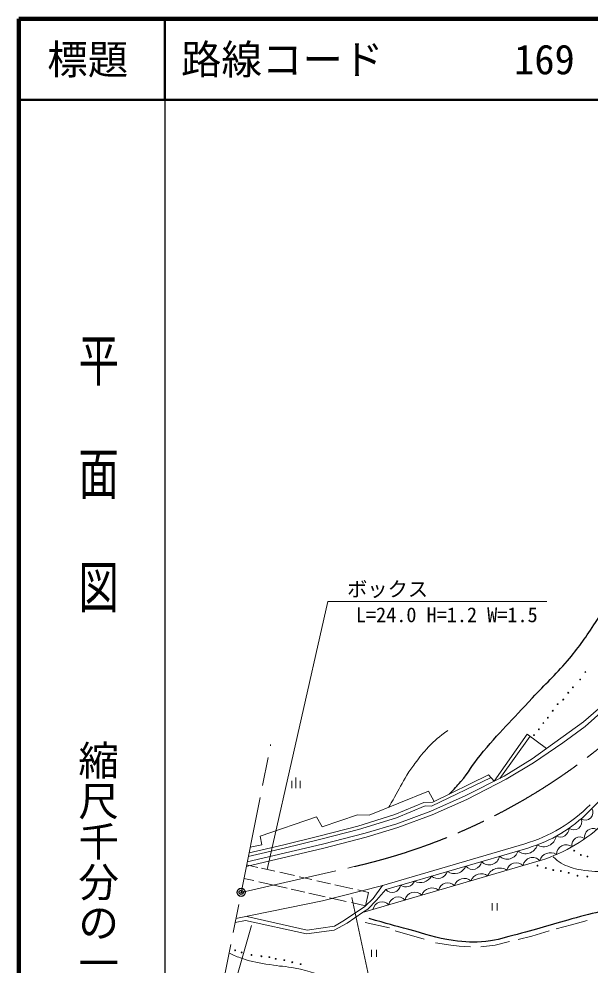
# Model space of a CAD drawing. Units: millimetres, scale not verified. Extents: x 40000 to 680000, y 20000 to 380000.
# Drawn here: x 40000 to 110514, y 263234 to 380000 of the extents above; entities that cross this region are included whole.
import ezdxf
from ezdxf.enums import TextEntityAlignment as Align

# ---------------------------------------------------------------- set-up
doc = ezdxf.new("R2010")
doc.units = ezdxf.units.MM
doc.header["$LTSCALE"] = 1000
doc.header["$PDMODE"] = 32
doc.header["$PDSIZE"] = 500
doc.linetypes.add('CHAIN', pattern=[18.5, 12, -1.5, 3.5, -1.5])
for name, color, linetype, lineweight in [('M-BGD', 7, 'Continuous', 13), ('M-BMK', 2, 'CHAIN', 13), ('M-BMK-SRVR', 3, 'Continuous', 25), ('M-STR-HTXT', 7, 'Continuous', 13), ('M-TTL', 2, 'Continuous', 140), ('M-TTL-BAND', 7, 'Continuous', 25), ('M-TTL-LINE', 7, 'Continuous', 50)]:
    doc.layers.add(name, color=color, linetype=linetype, lineweight=lineweight)
doc.layers.add('M-OTRS', color=6, linetype='Continuous')
doc.layers.add('M-TTL-TXT', color=7, linetype='Continuous')
doc.styles.add('@ＭＳ ゴシック', font='')
doc.styles.add('ＭＳ ゴシック', font='')
doc.styles.get('@ＭＳ ゴシック').set_extended_font_data('@MS Gothic')
doc.styles.get('ＭＳ ゴシック').set_extended_font_data('MS Gothic')

msp = doc.modelspace()

# ---------------------------------------------------------------- linework, layer by layer
at = {"layer": 'M-BGD'}
for p, q in [((131586, 303679), (110373, 282187)), ((103108, 291469), (99352, 286279)), ((74197, 285072), (74197, 286394)), ((73686, 285969), (73686, 285072)), ((74708, 285969), (74708, 285072)), ((107037, 279544), (107109, 279565)), ((107168, 279625), (107109, 279565)), ((85288, 272555), (102826, 277682)), ((69489, 275292), (68113, 275603)), ((82414, 269723), (103954, 276008)), ((71614, 274812), (69954, 275187)), ((74021, 274269), (72194, 274682)), ((69009, 273659), (67780, 273936)), ((73119, 272731), (69613, 273522)), ((76171, 273783), (74581, 274142)), ((78457, 273267), (76761, 273650)), ((75309, 272236), (73608, 272620)), ((77795, 271674), (75812, 272122)), ((81228, 272641), (79002, 273144)), ((83165, 272204), (81854, 272500)), ((83165, 272204), (82791, 270546)), ((80402, 271086), (78351, 271549)), ((82791, 270546), (81041, 270941)), ((98407, 270865), (98407, 269968)), ((99031, 270865), (99031, 269968)), ((63212, 248977), (68706, 268108)), ((82761, 268485), (85761, 267812)), ((86462, 267461), (90037, 266424)), ((83508, 265129), (83508, 264232)), ((84131, 265129), (84131, 264232))]:
    msp.add_line(p, q, dxfattribs=at)
for points in [[(141469, 314540), (138404, 313683), (135138, 312464), (132092, 311065), (129295, 309509), (126835, 307995), (123932, 305976), (115279, 297501), (109906, 292674), (107151, 290677), (103512, 288195), (100148, 286176), (95290, 283653), (91021, 281781), (86773, 280204), (82882, 279026), (77625, 277659), (68075, 275413)], [(125362, 307653), (123540, 306434), (114978, 297837), (109708, 293268), (103376, 288686), (99918, 286564), (95109, 284139), (90837, 282213), (86641, 280652), (82743, 279503), (77474, 278138), (68186, 275971)], [(105132, 289957), (102739, 291744), (98680, 285940)], [(98289, 286367), (90948, 282852), (90135, 282894), (86630, 281422), (81920, 279950), (77279, 278772), (72736, 277678), (68314, 276614)], [(98680, 285940), (97986, 286697), (91103, 283339), (90009, 283311), (86420, 281825), (81821, 280395), (77209, 279189), (72708, 278082), (68411, 277099)], [(91261, 283416), (90585, 284713), (83234, 281750), (81790, 281792), (77458, 280292), (76743, 281525), (69783, 279128), (69994, 278084), (68545, 277772)], [(66788, 268962), (77480, 271162), (84746, 273027), (102457, 278205)], [(85288, 272555), (84131, 271258), (83079, 270122), (82414, 269723), (80542, 268398), (78930, 267528), (75523, 267108), (67980, 268734), (66689, 268468)], [(84904, 273073), (83726, 271456), (82703, 270460), (80193, 268764), (78945, 268021), (75581, 267544), (68123, 269236)], [(106335, 267722), (108200, 268185), (110149, 268732)], [(101625, 266390), (103335, 266811), (105466, 267470)], [(91411, 265989), (93304, 265695), (94341, 265554), (95743, 265498)], [(97026, 265493), (98793, 265689), (100573, 266124)]]:
    msp.add_lwpolyline(points, dxfattribs=at)
for centre in [(109927, 299406), (109282, 298481), (107824, 296841), (108399, 297514), (106506, 295439), (107207, 295999), (105904, 294625), (104740, 293111), (105301, 293756), (104193, 292326), (103590, 291611), (108561, 277351), (109375, 276827), (110197, 276631), (104019, 275509), (105042, 275215), (105968, 274963), (106907, 274836), (107874, 274626), (108968, 274262), (110174, 274149), (66699, 265053), (67498, 264801), (68718, 264486), (69938, 264317), (70926, 264212), (71704, 264002), (72756, 263834), (73744, 263581), (74775, 263350)]:
    msp.add_circle(centre, 53.3, dxfattribs=at)
for centre, radius, start, end in [((97212, 296145), 18690, 286.2969, 315.37383), ((97913, 294486), 17507, 286.2969, 315.37383), ((109951, 282056), 927, 235.27019, 32.41251), ((98259, 295526), 20331, 286.26736, 312.21319), ((108509, 280917), 988, 233.5928, 22.38317), ((104789, 279406), 1568, 238.89588, 350.12861), ((106811, 280141), 1112, 244.5735, 359.05034), ((110874, 279052), 1039, 62.45691, 192.43232), ((102572, 278421), 1452, 228.81598, 345.72912), ((107587, 276867), 1220, 53.78007, 179.34771), ((109237, 278097), 961, 49.60126, 194.81273), ((100272, 277691), 1392, 227.7142, 344.87961), ((105612, 275735), 1373, 56.60627, 164.15679), ((96014, 276152), 1110, 219.79997, 352.79384), ((98061, 276899), 1297, 223.14329, 349.45052), ((101404, 274692), 1176, 44.07672, 168.45801), ((103405, 275349), 1167, 40.67506, 172.02341), ((91715, 275175), 1246, 231.12057, 341.47324), ((93757, 276038), 1525, 235.64296, 336.95085), ((97050, 273197), 1317, 51.76167, 160.77305), ((99342, 273608), 1603, 55.43029, 157.10443), ((87771, 274066), 1182, 235.92012, 336.67369), ((89582, 274970), 1552, 242.10372, 330.49009), ((92944, 272215), 1160, 44.95877, 167.57596), ((94980, 272667), 1270, 49.39238, 163.14235), ((86079, 273229), 1039, 220.42276, 352.17105), ((88852, 271051), 1200, 42.41306, 170.12166), ((90988, 271433), 1321, 51.42683, 161.1079), ((84832, 269890), 1146, 43.08793, 169.44679), ((86806, 270496), 1151, 41.34169, 171.19304)]:
    msp.add_arc(centre, radius, start, end, dxfattribs=at)
at = {"layer": 'M-BGD', "lineweight": 25}
for points, knots in [([(93116, 284321), (93821, 285029), (94015, 285251), (94558, 285876), (95583, 287056), (95941, 287888), (96935, 289094), (99320, 291989), (100848, 293445), (103394, 296199), (105062, 298005), (106105, 298916), (107715, 300773), (109124, 302399), (109772, 303428), (110975, 305211), (111546, 306057), (111738, 306338), (112405, 307398)], [0, 0, 0, 0, 1, 1, 1, 2, 2, 2, 3, 3, 3, 4, 4, 4, 5, 5, 5, 6, 6, 6, 6]), ([(154296, 301265), (151047, 300366), (149995, 300077), (147387, 298931), (144803, 297795), (143312, 297147), (141047, 295461), (138447, 293526), (137354, 292000), (135148, 289625), (132893, 287198), (131825, 285666), (129659, 283159), (127599, 280774), (126520, 279367), (124328, 277102), (122056, 274754), (120591, 273620), (117988, 271645), (117632, 271375), (117456, 271173), (117045, 271000), (116778, 270888), (116599, 270922), (116316, 270860), (113363, 270216), (111712, 269837), (108790, 269069), (105934, 268318), (104375, 267747), (101513, 267022), (100017, 266643), (99193, 266316), (97658, 266153), (96078, 265985), (95167, 266054), (93592, 266265), (91425, 266554), (90272, 267051), (88158, 267609), (86223, 268120), (85600, 268297), (83223, 268983)], [0, 0, 0, 0, 1, 1, 1, 2, 2, 2, 3, 3, 3, 4, 4, 4, 5, 5, 5, 6, 6, 6, 7, 7, 7, 8, 8, 8, 9, 9, 9, 10, 10, 10, 11, 11, 11, 12, 12, 12, 13, 13, 13, 14, 14, 14, 14])]:
    msp.add_open_spline(points, degree=3, knots=knots, dxfattribs=at)
at = {"layer": 'M-BGD'}
for points, knots in [([(105944, 276578), (106385, 276199), (106533, 276068), (106960, 275816), (107368, 275575), (107617, 275473), (108061, 275308), (108572, 275118), (108875, 275045), (109416, 274969), (110727, 274786), (111481, 274710), (112802, 274800), (113605, 274855), (114053, 274948), (114834, 275139), (115373, 275270), (115676, 275351), (116189, 275562), (117475, 276092), (118191, 276410), (119406, 277086), (120080, 277461), (120458, 277674), (121100, 278102), (122085, 278759), (122626, 279145), (123555, 279880), (124621, 280724), (125196, 281228), (126180, 282166), (126958, 282908), (127396, 283324), (128127, 284113), (131277, 287518), (132866, 289584), (136001, 293003), (137266, 294383), (137911, 295224), (139303, 296475), (139776, 296899), (140049, 297132), (140573, 297491), (141184, 297909), (141590, 298038), (142240, 298392), (143046, 298830), (143481, 299107), (144298, 299523), (146212, 300494), (147330, 300943), (149294, 301809), (150243, 302228), (150785, 302440), (151749, 302825), (152896, 303282), (153544, 303525), (154712, 303925), (155465, 304183), (155894, 304303), (156660, 304518), (157679, 304804), (158250, 304971), (159284, 305195), (160926, 305552), (161860, 305686), (163518, 305957), (164967, 306195), (165786, 306279), (167243, 306465), (169619, 306770), (170958, 306878), (173339, 307143), (173637, 307176), (173803, 307195), (174101, 307227), (175985, 307434), (177040, 307561), (178927, 307735), (179521, 307790), (179855, 307797), (180451, 307820), (181707, 307868), (182412, 307839), (183668, 307820), (184397, 307809), (184805, 307795), (185531, 307735), (186766, 307634), (187200, 307521), (188664, 307227)], [0, 0, 0, 0, 1, 1, 1, 2, 2, 2, 3, 3, 3, 4, 4, 4, 5, 5, 5, 6, 6, 6, 7, 7, 7, 8, 8, 8, 9, 9, 9, 10, 10, 10, 11, 11, 11, 12, 12, 12, 13, 13, 13, 14, 14, 14, 15, 15, 15, 16, 16, 16, 17, 17, 17, 18, 18, 18, 19, 19, 19, 20, 20, 20, 21, 21, 21, 22, 22, 22, 23, 23, 23, 24, 24, 24, 25, 25, 25, 26, 26, 26, 27, 27, 27, 28, 28, 28, 29, 29, 29, 30, 30, 30, 30]), ([(85674, 282733), (86014, 283328), (86099, 283477), (86371, 283955), (86973, 285013), (87276, 285626), (87906, 286668), (88261, 287255), (88486, 287568), (88894, 288119), (89511, 288950), (89862, 289418), (90577, 290166), (91420, 291047), (91800, 291321), (92946, 292199)], [0, 0, 0, 0, 1, 1, 1, 2, 2, 2, 3, 3, 3, 4, 4, 4, 5, 5, 5, 5]), ([(65897, 264725), (66666, 264371), (66918, 264281), (67590, 264047), (68871, 263602), (69640, 263508), (70977, 263285), (72195, 263082), (72895, 263081), (74110, 262862), (75988, 262523), (76964, 261966), (78851, 261677), (79834, 261526), (80400, 261584), (81391, 261507), (82152, 261448), (82583, 261452), (83338, 261338), (84441, 261172), (85043, 260985), (86132, 260745), (87723, 260395), (88598, 260126), (90196, 259814), (91120, 259634), (91635, 259518), (92567, 259391), (95335, 259013), (96895, 258863), (99679, 258629), (102255, 258412), (103104, 258365), (106283, 258205)], [0, 0, 0, 0, 1, 1, 1, 2, 2, 2, 3, 3, 3, 4, 4, 4, 5, 5, 5, 6, 6, 6, 7, 7, 7, 8, 8, 8, 9, 9, 9, 10, 10, 10, 11, 11, 11, 11])]:
    msp.add_open_spline(points, degree=3, knots=knots, dxfattribs=at)
at = {"layer": 'M-BMK'}
for p, q in [((63808, 254023), (71079, 290474)), ((67436, 272209), (81377, 275381))]:
    msp.add_line(p, q, dxfattribs=at)
msp.add_arc((64796, 348249), 74731, 282.81944, 316.16032, dxfattribs=at)
at = {"layer": 'M-BMK-SRVR'}
msp.add_circle((67436, 272209), 500, dxfattribs=at)
msp.add_point((67436, 272209), dxfattribs=at)
at = {"layer": 'M-OTRS'}
msp.add_point((67436, 272209), dxfattribs=at)
at = {"layer": 'M-STR-HTXT'}
for p, q in [((70665, 275027), (78157, 308089)), ((78157, 308089), (105157, 308089)), ((86240, 247570), (81109, 271577))]:
    msp.add_line(p, q, dxfattribs=at)
at = {"layer": 'M-TTL'}
for p, q in [((40000, 380000), (40000, 20000)), ((680000, 380000), (40000, 380000))]:
    msp.add_line(p, q, dxfattribs=at)
at = {"layer": 'M-TTL-BAND'}
msp.add_line((58000, 370000), (58000, 20000), dxfattribs=at)
at = {"layer": 'M-TTL-LINE'}
for p, q in [((58000, 380000), (58000, 370000)), ((40000, 370000), (680000, 370000))]:
    msp.add_line(p, q, dxfattribs=at)

# ---------------------------------------------------------------- texts
at = {"layer": 'M-STR-HTXT', "style": 'ＭＳ ゴシック'}
for s, p in [('ボックス', (80516, 308165)), ('L=24.0 H=1.2 W=1.5', (81597, 304998))]:
    msp.add_text(s, height=1833, dxfattribs=at).set_placement(p, align=Align.BOTTOM_LEFT)
at = {"layer": 'M-TTL-BAND', "style": '@ＭＳ ゴシック', "width": 1.4}
msp.add_text('平  面  図', height=3666, rotation=270, dxfattribs=at).set_placement((49777, 306475), align=Align.MIDDLE_RIGHT)
at = {"layer": 'M-TTL-BAND', "style": '@ＭＳ ゴシック'}
msp.add_text('縮尺千分の一', height=3666, rotation=270, dxfattribs=at).set_placement((49777, 261030), align=Align.MIDDLE_RIGHT)
at = {"layer": 'M-TTL-TXT', "style": 'ＭＳ ゴシック'}
msp.add_text('標題', height=3666, dxfattribs=at).set_placement((48500, 375000), align=Align.MIDDLE_CENTER)
for s, p in [('路線コード', (60000, 375000)), ('169', (101142, 375000))]:
    msp.add_text(s, height=3666, dxfattribs=at).set_placement(p, align=Align.MIDDLE_LEFT)

doc.saveas('drawing.dxf')
